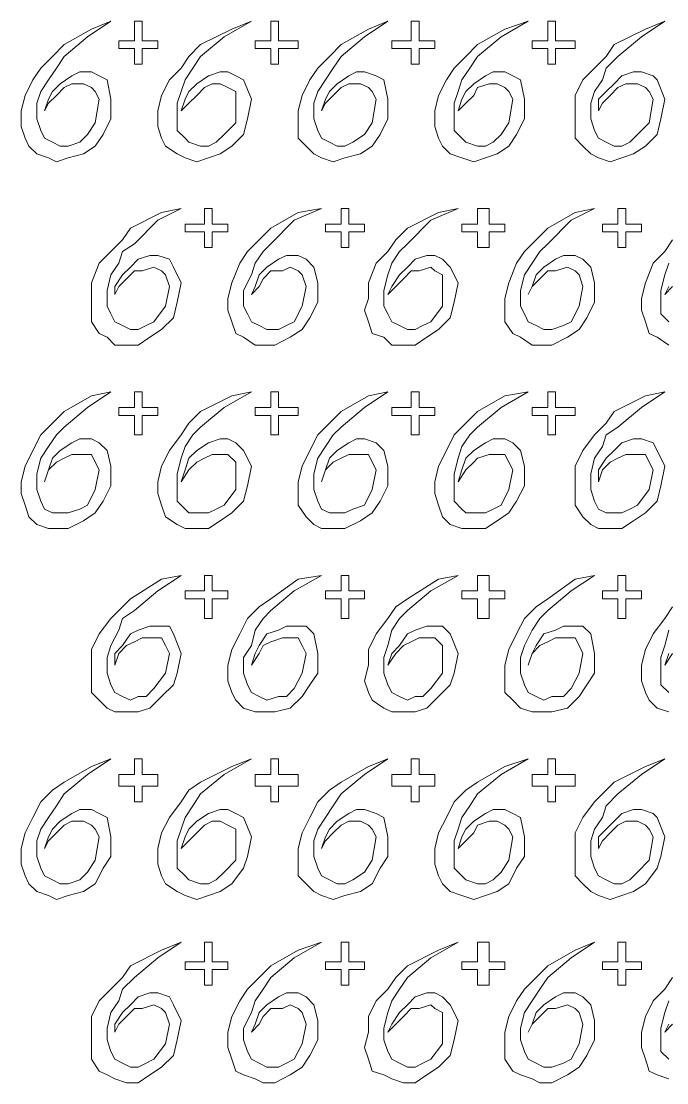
# Model space of a CAD drawing. Extents: x -66030 to 95157, y -13132 to 45879.
# Drawn here: x -8463 to -7816, y 26478 to 27540 of the extents above; entities that cross this region are included whole.
import ezdxf

# ---------------------------------------------------------------- set-up
doc = ezdxf.new("R2010")
doc.units = 0
doc.header["$LTSCALE"] = 100
doc.header["$MEASUREMENT"] = 0
doc.layers.get('0').update_dxf_attribs({"linetype": 'CONTINUOUS'})

msp = doc.modelspace()

# ---------------------------------------------------------------- linework, layer by layer
at = {"lineweight": 0}
for points in [[(-8439.4, 27450.1), (-8435.5, 27457.9), (-8427.7, 27465.7), (-8419.9, 27473.5), (-8412.1, 27477.4), (-8400.4, 27477.4), (-8392.6, 27473.5), (-8388.7, 27469.6), (-8384.8, 27461.8), (-8388.7, 27438.4), (-8396.5, 27426.7), (-8404.3, 27418.9), (-8416, 27414.9), (-8423.8, 27414.9), (-8431.6, 27418.9), (-8439.4, 27422.8), (-8443.3, 27430.6), (-8447.2, 27442.3), (-8447.2, 27457.9), (-8443.3, 27469.6), (-8435.5, 27481.3), (-8427.7, 27493.1), (-8419.9, 27504.8), (-8396.5, 27524.3), (-8373, 27539.9), (-8392.6, 27532.1), (-8419.9, 27516.5), (-8431.6, 27504.8), (-8443.3, 27493.1), (-8451.2, 27481.3), (-8459, 27465.7), (-8462.9, 27450.1), (-8462.9, 27434.5), (-8459, 27422.8), (-8455.1, 27414.9), (-8447.2, 27407.1), (-8435.5, 27403.2), (-8427.7, 27399.3), (-8416, 27403.2), (-8400.4, 27407.1), (-8388.7, 27414.9), (-8380.8, 27426.7), (-8373, 27442.3), (-8373, 27461.8), (-8376.9, 27481.3), (-8384.8, 27485.3), (-8392.6, 27489.2), (-8404.3, 27489.2), (-8412.1, 27485.3), (-8423.8, 27477.4), (-8431.6, 27469.6), (-8435.5, 27461.8), (-8439.4, 27450.1)], [(-8365.2, 27520.4), (-8357.4, 27520.4), (-8349.6, 27520.4), (-8349.6, 27532.1), (-8349.6, 27539.9), (-8345.7, 27539.9), (-8341.8, 27539.9), (-8341.8, 27532.1), (-8341.8, 27520.4), (-8334, 27520.4), (-8326.2, 27520.4), (-8326.2, 27516.5), (-8326.2, 27512.6), (-8334, 27512.6), (-8341.8, 27512.6), (-8341.8, 27504.8), (-8341.8, 27497), (-8345.7, 27497), (-8349.6, 27497), (-8349.6, 27504.8), (-8349.6, 27512.6), (-8357.4, 27512.6), (-8365.2, 27512.6), (-8365.2, 27516.5), (-8365.2, 27520.4)], [(-8302.7, 27450.1), (-8294.9, 27457.9), (-8287.1, 27465.7), (-8279.3, 27473.5), (-8271.5, 27477.4), (-8263.7, 27477.4), (-8255.9, 27473.5), (-8248, 27469.6), (-8248, 27461.8), (-8248, 27438.4), (-8259.8, 27426.7), (-8267.6, 27418.9), (-8275.4, 27414.9), (-8283.2, 27414.9), (-8294.9, 27418.9), (-8298.8, 27422.8), (-8306.6, 27430.6), (-8306.6, 27442.3), (-8306.6, 27457.9), (-8302.7, 27469.6), (-8298.8, 27481.3), (-8291, 27493.1), (-8283.2, 27504.8), (-8259.8, 27524.3), (-8232.4, 27539.9), (-8251.9, 27532.1), (-8283.2, 27516.5), (-8294.9, 27504.8), (-8302.7, 27493.1), (-8314.4, 27481.3), (-8322.3, 27465.7), (-8326.2, 27450.1), (-8326.2, 27434.5), (-8322.3, 27422.8), (-8318.3, 27414.9), (-8306.6, 27407.1), (-8298.8, 27403.2), (-8287.1, 27399.3), (-8275.4, 27403.2), (-8263.7, 27407.1), (-8251.9, 27414.9), (-8240.2, 27426.7), (-8236.3, 27442.3), (-8232.4, 27461.8), (-8240.2, 27481.3), (-8248, 27485.3), (-8255.9, 27489.2), (-8263.7, 27489.2), (-8275.4, 27485.3), (-8287.1, 27477.4), (-8294.9, 27469.6), (-8298.8, 27461.8), (-8302.7, 27450.1)], [(-8228.5, 27520.4), (-8220.7, 27520.4), (-8212.9, 27520.4), (-8212.9, 27532.1), (-8212.9, 27539.9), (-8209, 27539.9), (-8205.1, 27539.9), (-8205.1, 27532.1), (-8205.1, 27520.4), (-8193.4, 27520.4), (-8185.5, 27520.4), (-8185.5, 27516.5), (-8185.5, 27512.6), (-8193.4, 27512.6), (-8205.1, 27512.6), (-8205.1, 27504.8), (-8205.1, 27497), (-8209, 27497), (-8212.9, 27497), (-8212.9, 27504.8), (-8212.9, 27512.6), (-8220.7, 27512.6), (-8228.5, 27512.6), (-8228.5, 27516.5), (-8228.5, 27520.4)], [(-8162.1, 27450.1), (-8158.2, 27457.9), (-8150.4, 27465.7), (-8142.6, 27473.5), (-8134.8, 27477.4), (-8123.1, 27477.4), (-8115.2, 27473.5), (-8111.3, 27469.6), (-8107.4, 27461.8), (-8111.3, 27438.4), (-8119.1, 27426.7), (-8130.9, 27418.9), (-8138.7, 27414.9), (-8146.5, 27414.9), (-8154.3, 27418.9), (-8162.1, 27422.8), (-8166, 27430.6), (-8169.9, 27442.3), (-8169.9, 27457.9), (-8166, 27469.6), (-8158.2, 27481.3), (-8150.4, 27493.1), (-8142.6, 27504.8), (-8119.1, 27524.3), (-8095.7, 27539.9), (-8115.2, 27532.1), (-8142.6, 27516.5), (-8154.3, 27504.8), (-8166, 27493.1), (-8173.8, 27481.3), (-8181.6, 27465.7), (-8185.5, 27450.1), (-8185.5, 27434.5), (-8185.5, 27422.8), (-8177.7, 27414.9), (-8169.9, 27407.1), (-8162.1, 27403.2), (-8150.4, 27399.3), (-8138.7, 27403.2), (-8123.1, 27407.1), (-8111.3, 27414.9), (-8103.5, 27426.7), (-8095.7, 27442.3), (-8095.7, 27461.8), (-8099.6, 27481.3), (-8107.4, 27485.3), (-8119.1, 27489.2), (-8127, 27489.2), (-8134.8, 27485.3), (-8146.5, 27477.4), (-8154.3, 27469.6), (-8158.2, 27461.8), (-8162.1, 27450.1)], [(-8091.8, 27520.4), (-8080.1, 27520.4), (-8072.3, 27520.4), (-8072.3, 27532.1), (-8072.3, 27539.9), (-8068.4, 27539.9), (-8064.5, 27539.9), (-8064.5, 27532.1), (-8064.5, 27520.4), (-8056.6, 27520.4), (-8048.8, 27520.4), (-8048.8, 27516.5), (-8048.8, 27512.6), (-8056.6, 27512.6), (-8064.5, 27512.6), (-8064.5, 27504.8), (-8064.5, 27497), (-8068.4, 27497), (-8072.3, 27497), (-8072.3, 27504.8), (-8072.3, 27512.6), (-8080.1, 27512.6), (-8091.8, 27512.6), (-8091.8, 27516.5), (-8091.8, 27520.4)], [(-8025.4, 27450.1), (-8017.6, 27457.9), (-8009.8, 27465.7), (-8005.9, 27473.5), (-7994.2, 27477.4), (-7986.3, 27477.4), (-7978.5, 27473.5), (-7974.6, 27469.6), (-7970.7, 27461.8), (-7974.6, 27438.4), (-7982.4, 27426.7), (-7990.2, 27418.9), (-7998.1, 27414.9), (-8005.9, 27414.9), (-8017.6, 27418.9), (-8021.5, 27422.8), (-8029.3, 27430.6), (-8029.3, 27442.3), (-8029.3, 27457.9), (-8025.4, 27469.6), (-8021.5, 27481.3), (-8013.7, 27493.1), (-8005.9, 27504.8), (-7982.4, 27524.3), (-7955.1, 27539.9), (-7978.5, 27532.1), (-8005.9, 27516.5), (-8017.6, 27504.8), (-8029.3, 27493.1), (-8037.1, 27481.3), (-8044.9, 27465.7), (-8048.8, 27450.1), (-8048.8, 27434.5), (-8044.9, 27422.8), (-8041, 27414.9), (-8033.2, 27407.1), (-8021.5, 27403.2), (-8009.8, 27399.3), (-7998.1, 27403.2), (-7986.3, 27407.1), (-7974.6, 27414.9), (-7966.8, 27426.7), (-7959, 27442.3), (-7959, 27461.8), (-7962.9, 27481.3), (-7970.7, 27485.3), (-7978.5, 27489.2), (-7990.2, 27489.2), (-7998.1, 27485.3), (-8009.8, 27477.4), (-8017.6, 27469.6), (-8021.5, 27461.8), (-8025.4, 27450.1)], [(-7951.2, 27520.4), (-7943.4, 27520.4), (-7935.6, 27520.4), (-7935.6, 27532.1), (-7935.6, 27539.9), (-7931.7, 27539.9), (-7927.8, 27539.9), (-7927.8, 27532.1), (-7927.8, 27520.4), (-7919.9, 27520.4), (-7908.2, 27520.4), (-7908.2, 27516.5), (-7908.2, 27512.6), (-7919.9, 27512.6), (-7927.8, 27512.6), (-7927.8, 27504.8), (-7927.8, 27497), (-7931.7, 27497), (-7935.6, 27497), (-7935.6, 27504.8), (-7935.6, 27512.6), (-7943.4, 27512.6), (-7951.2, 27512.6), (-7951.2, 27516.5), (-7951.2, 27520.4)], [(-7884.8, 27450.1), (-7880.9, 27457.9), (-7873.1, 27465.7), (-7865.3, 27473.5), (-7857.4, 27477.4), (-7845.7, 27477.4), (-7837.9, 27473.5), (-7834, 27469.6), (-7830.1, 27461.8), (-7834, 27438.4), (-7845.7, 27426.7), (-7853.5, 27418.9), (-7861.4, 27414.9), (-7869.2, 27414.9), (-7877, 27418.9), (-7884.8, 27422.8), (-7888.7, 27430.6), (-7892.6, 27442.3), (-7892.6, 27457.9), (-7888.7, 27469.6), (-7880.9, 27481.3), (-7877, 27493.1), (-7865.3, 27504.8), (-7841.8, 27524.3), (-7818.4, 27539.9), (-7837.9, 27532.1), (-7869.2, 27516.5), (-7877, 27504.8), (-7888.7, 27493.1), (-7900.4, 27481.3), (-7908.2, 27465.7), (-7908.2, 27450.1), (-7908.2, 27434.5), (-7908.2, 27422.8), (-7900.4, 27414.9), (-7892.6, 27407.1), (-7884.8, 27403.2), (-7873.1, 27399.3), (-7861.4, 27403.2), (-7849.6, 27407.1), (-7837.9, 27414.9), (-7826.2, 27426.7), (-7822.3, 27442.3), (-7818.4, 27461.8), (-7826.2, 27481.3), (-7830.1, 27485.3), (-7841.8, 27489.2), (-7849.6, 27489.2), (-7861.4, 27485.3), (-7869.2, 27477.4), (-7877, 27469.6), (-7884.8, 27461.8), (-7884.8, 27450.1)], [(-8369.1, 27266.5), (-8365.2, 27274.3), (-8357.4, 27282.1), (-8349.6, 27290), (-8341.8, 27290), (-8330.1, 27293.9), (-8322.3, 27290), (-8318.3, 27286.1), (-8314.4, 27274.3), (-8318.3, 27254.8), (-8330.1, 27239.2), (-8337.9, 27235.3), (-8345.7, 27231.4), (-8353.5, 27231.4), (-8361.3, 27235.3), (-8369.1, 27239.2), (-8373, 27247), (-8376.9, 27254.8), (-8376.9, 27270.4), (-8373, 27286.1), (-8365.2, 27297.8), (-8361.3, 27309.5), (-8349.6, 27317.3), (-8326.2, 27340.7), (-8302.7, 27352.5), (-8322.3, 27348.5), (-8353.5, 27332.9), (-8361.3, 27321.2), (-8373, 27309.5), (-8384.8, 27297.8), (-8392.6, 27278.2), (-8392.6, 27262.6), (-8392.6, 27250.9), (-8392.6, 27239.2), (-8384.8, 27227.5), (-8376.9, 27223.6), (-8369.1, 27215.7), (-8357.4, 27215.7), (-8345.7, 27215.7), (-8334, 27223.6), (-8322.3, 27231.4), (-8310.5, 27243.1), (-8306.6, 27258.7), (-8302.7, 27278.2), (-8310.5, 27293.9), (-8314.4, 27301.7), (-8326.2, 27305.6), (-8334, 27305.6), (-8345.7, 27301.7), (-8353.5, 27293.9), (-8361.3, 27286.1), (-8369.1, 27274.3), (-8369.1, 27266.5)], [(-8298.8, 27336.8), (-8291, 27336.8), (-8279.3, 27336.8), (-8279.3, 27344.6), (-8279.3, 27352.5), (-8275.4, 27352.5), (-8271.5, 27352.5), (-8271.5, 27344.6), (-8271.5, 27336.8), (-8263.7, 27336.8), (-8255.9, 27336.8), (-8255.9, 27332.9), (-8255.9, 27329), (-8263.7, 27329), (-8271.5, 27329), (-8271.5, 27321.2), (-8271.5, 27313.4), (-8275.4, 27313.4), (-8279.3, 27313.4), (-8279.3, 27321.2), (-8279.3, 27329), (-8291, 27329), (-8298.8, 27329), (-8298.8, 27332.9), (-8298.8, 27336.8)], [(-8232.4, 27266.5), (-8224.6, 27274.3), (-8220.7, 27282.1), (-8212.9, 27290), (-8201.2, 27290), (-8193.4, 27293.9), (-8185.5, 27290), (-8181.6, 27286.1), (-8177.7, 27274.3), (-8181.6, 27254.8), (-8189.5, 27239.2), (-8197.3, 27235.3), (-8205.1, 27231.4), (-8216.8, 27231.4), (-8224.6, 27235.3), (-8232.4, 27239.2), (-8236.3, 27247), (-8240.2, 27254.8), (-8240.2, 27270.4), (-8232.4, 27286.1), (-8228.5, 27297.8), (-8220.7, 27309.5), (-8212.9, 27317.3), (-8189.5, 27340.7), (-8162.1, 27352.5), (-8185.5, 27348.5), (-8212.9, 27332.9), (-8224.6, 27321.2), (-8236.3, 27309.5), (-8244.1, 27297.8), (-8251.9, 27278.2), (-8255.9, 27262.6), (-8255.9, 27250.9), (-8251.9, 27239.2), (-8248, 27227.5), (-8240.2, 27223.6), (-8228.5, 27215.7), (-8220.7, 27215.7), (-8209, 27215.7), (-8193.4, 27223.6), (-8181.6, 27231.4), (-8173.8, 27243.1), (-8166, 27258.7), (-8166, 27278.2), (-8169.9, 27293.9), (-8177.7, 27301.7), (-8185.5, 27305.6), (-8197.3, 27305.6), (-8205.1, 27301.7), (-8216.8, 27293.9), (-8224.6, 27286.1), (-8228.5, 27274.3), (-8232.4, 27266.5)], [(-8158.2, 27336.8), (-8150.4, 27336.8), (-8142.6, 27336.8), (-8142.6, 27344.6), (-8142.6, 27352.5), (-8138.7, 27352.5), (-8134.8, 27352.5), (-8134.8, 27344.6), (-8134.8, 27336.8), (-8127, 27336.8), (-8119.1, 27336.8), (-8119.1, 27332.9), (-8119.1, 27329), (-8127, 27329), (-8134.8, 27329), (-8134.8, 27321.2), (-8134.8, 27313.4), (-8138.7, 27313.4), (-8142.6, 27313.4), (-8142.6, 27321.2), (-8142.6, 27329), (-8150.4, 27329), (-8158.2, 27329), (-8158.2, 27332.9), (-8158.2, 27336.8)], [(-8095.7, 27266.5), (-8087.9, 27274.3), (-8080.1, 27282.1), (-8072.3, 27290), (-8064.5, 27290), (-8052.7, 27293.9), (-8048.8, 27290), (-8041, 27286.1), (-8041, 27274.3), (-8041, 27254.8), (-8052.7, 27239.2), (-8060.6, 27235.3), (-8068.4, 27231.4), (-8076.2, 27231.4), (-8084, 27235.3), (-8091.8, 27239.2), (-8095.7, 27247), (-8099.6, 27254.8), (-8099.6, 27270.4), (-8095.7, 27286.1), (-8091.8, 27297.8), (-8084, 27309.5), (-8076.2, 27317.3), (-8052.7, 27340.7), (-8025.4, 27352.5), (-8044.9, 27348.5), (-8076.2, 27332.9), (-8087.9, 27321.2), (-8095.7, 27309.5), (-8107.4, 27297.8), (-8115.2, 27278.2), (-8115.2, 27262.6), (-8119.1, 27250.9), (-8115.2, 27239.2), (-8111.3, 27227.5), (-8099.6, 27223.6), (-8091.8, 27215.7), (-8080.1, 27215.7), (-8068.4, 27215.7), (-8056.6, 27223.6), (-8044.9, 27231.4), (-8033.2, 27243.1), (-8029.3, 27258.7), (-8025.4, 27278.2), (-8033.2, 27293.9), (-8041, 27301.7), (-8048.8, 27305.6), (-8056.6, 27305.6), (-8068.4, 27301.7), (-8076.2, 27293.9), (-8084, 27286.1), (-8091.8, 27274.3), (-8095.7, 27266.5)], [(-8021.5, 27336.8), (-8013.7, 27336.8), (-8005.9, 27336.8), (-8005.9, 27344.6), (-8005.9, 27352.5), (-8002, 27352.5), (-7994.2, 27352.5), (-7994.2, 27344.6), (-7994.2, 27336.8), (-7986.3, 27336.8), (-7978.5, 27336.8), (-7978.5, 27332.9), (-7978.5, 27329), (-7986.3, 27329), (-7994.2, 27329), (-7994.2, 27321.2), (-7994.2, 27313.4), (-8002, 27313.4), (-8005.9, 27313.4), (-8005.9, 27321.2), (-8005.9, 27329), (-8013.7, 27329), (-8021.5, 27329), (-8021.5, 27332.9), (-8021.5, 27336.8)], [(-7955.1, 27266.5), (-7951.2, 27274.3), (-7943.4, 27282.1), (-7935.6, 27290), (-7927.8, 27290), (-7916, 27293.9), (-7908.2, 27290), (-7904.3, 27286.1), (-7900.4, 27274.3), (-7904.3, 27254.8), (-7912.1, 27239.2), (-7919.9, 27235.3), (-7931.7, 27231.4), (-7939.5, 27231.4), (-7947.3, 27235.3), (-7955.1, 27239.2), (-7959, 27247), (-7962.9, 27254.8), (-7962.9, 27270.4), (-7959, 27286.1), (-7951.2, 27297.8), (-7943.4, 27309.5), (-7935.6, 27317.3), (-7912.1, 27340.7), (-7888.7, 27352.5), (-7908.2, 27348.5), (-7935.6, 27332.9), (-7947.3, 27321.2), (-7959, 27309.5), (-7966.8, 27297.8), (-7974.6, 27278.2), (-7978.5, 27262.6), (-7978.5, 27250.9), (-7978.5, 27239.2), (-7970.7, 27227.5), (-7962.9, 27223.6), (-7951.2, 27215.7), (-7943.4, 27215.7), (-7931.7, 27215.7), (-7916, 27223.6), (-7904.3, 27231.4), (-7896.5, 27243.1), (-7888.7, 27258.7), (-7888.7, 27278.2), (-7892.6, 27293.9), (-7900.4, 27301.7), (-7908.2, 27305.6), (-7919.9, 27305.6), (-7927.8, 27301.7), (-7939.5, 27293.9), (-7947.3, 27286.1), (-7951.2, 27274.3), (-7955.1, 27266.5)], [(-7880.9, 27336.8), (-7873.1, 27336.8), (-7865.3, 27336.8), (-7865.3, 27344.6), (-7865.3, 27352.5), (-7861.4, 27352.5), (-7857.4, 27352.5), (-7857.4, 27344.6), (-7857.4, 27336.8), (-7849.6, 27336.8), (-7841.8, 27336.8), (-7841.8, 27332.9), (-7841.8, 27329), (-7849.6, 27329), (-7857.4, 27329), (-7857.4, 27321.2), (-7857.4, 27313.4), (-7861.4, 27313.4), (-7865.3, 27313.4), (-7865.3, 27321.2), (-7865.3, 27329), (-7873.1, 27329), (-7880.9, 27329), (-7880.9, 27332.9), (-7880.9, 27336.8)], [(-8439.4, 27079), (-8435.5, 27090.8), (-8427.7, 27098.6), (-8419.9, 27102.5), (-8412.1, 27106.4), (-8400.4, 27106.4), (-8392.6, 27106.4), (-8388.7, 27098.6), (-8384.8, 27090.8), (-8388.7, 27071.2), (-8396.5, 27055.6), (-8404.3, 27051.7), (-8416, 27047.8), (-8423.8, 27047.8), (-8431.6, 27047.8), (-8439.4, 27051.7), (-8443.3, 27059.5), (-8447.2, 27071.2), (-8447.2, 27086.8), (-8443.3, 27102.5), (-8435.5, 27114.2), (-8427.7, 27125.9), (-8419.9, 27133.7), (-8396.5, 27153.2), (-8373, 27168.9), (-8392.6, 27165), (-8419.9, 27149.3), (-8431.6, 27137.6), (-8443.3, 27125.9), (-8451.2, 27110.3), (-8459, 27094.7), (-8462.9, 27079), (-8462.9, 27067.3), (-8459, 27055.6), (-8455.1, 27043.9), (-8447.2, 27036.1), (-8435.5, 27032.2), (-8427.7, 27032.2), (-8416, 27032.2), (-8400.4, 27040), (-8388.7, 27047.8), (-8380.8, 27059.5), (-8373, 27075.1), (-8373, 27094.7), (-8376.9, 27110.3), (-8384.8, 27118.1), (-8392.6, 27122), (-8404.3, 27122), (-8412.1, 27118.1), (-8423.8, 27110.3), (-8431.6, 27102.5), (-8435.5, 27090.8), (-8439.4, 27079)], [(-8365.2, 27153.2), (-8357.4, 27153.2), (-8349.6, 27153.2), (-8349.6, 27161.1), (-8349.6, 27168.9), (-8345.7, 27168.9), (-8341.8, 27168.9), (-8341.8, 27161.1), (-8341.8, 27153.2), (-8334, 27153.2), (-8326.2, 27153.2), (-8326.2, 27149.3), (-8326.2, 27145.4), (-8334, 27145.4), (-8341.8, 27145.4), (-8341.8, 27137.6), (-8341.8, 27125.9), (-8345.7, 27125.9), (-8349.6, 27125.9), (-8349.6, 27137.6), (-8349.6, 27145.4), (-8357.4, 27145.4), (-8365.2, 27145.4), (-8365.2, 27149.3), (-8365.2, 27153.2)], [(-8302.7, 27079), (-8294.9, 27090.8), (-8287.1, 27098.6), (-8279.3, 27102.5), (-8271.5, 27106.4), (-8263.7, 27106.4), (-8255.9, 27106.4), (-8248, 27098.6), (-8248, 27090.8), (-8248, 27071.2), (-8259.8, 27055.6), (-8267.6, 27051.7), (-8275.4, 27047.8), (-8283.2, 27047.8), (-8294.9, 27047.8), (-8298.8, 27051.7), (-8306.6, 27059.5), (-8306.6, 27071.2), (-8306.6, 27086.8), (-8302.7, 27102.5), (-8298.8, 27114.2), (-8291, 27125.9), (-8283.2, 27133.7), (-8259.8, 27153.2), (-8232.4, 27168.9), (-8251.9, 27165), (-8283.2, 27149.3), (-8294.9, 27137.6), (-8302.7, 27125.9), (-8314.4, 27110.3), (-8322.3, 27094.7), (-8326.2, 27079), (-8326.2, 27067.3), (-8322.3, 27055.6), (-8318.3, 27043.9), (-8306.6, 27036.1), (-8298.8, 27032.2), (-8287.1, 27032.2), (-8275.4, 27032.2), (-8263.7, 27040), (-8251.9, 27047.8), (-8240.2, 27059.5), (-8236.3, 27075.1), (-8232.4, 27094.7), (-8240.2, 27110.3), (-8248, 27118.1), (-8255.9, 27122), (-8263.7, 27122), (-8275.4, 27118.1), (-8287.1, 27110.3), (-8294.9, 27102.5), (-8298.8, 27090.8), (-8302.7, 27079)], [(-8228.5, 27153.2), (-8220.7, 27153.2), (-8212.9, 27153.2), (-8212.9, 27161.1), (-8212.9, 27168.9), (-8209, 27168.9), (-8205.1, 27168.9), (-8205.1, 27161.1), (-8205.1, 27153.2), (-8193.4, 27153.2), (-8185.5, 27153.2), (-8185.5, 27149.3), (-8185.5, 27145.4), (-8193.4, 27145.4), (-8205.1, 27145.4), (-8205.1, 27137.6), (-8205.1, 27125.9), (-8209, 27125.9), (-8212.9, 27125.9), (-8212.9, 27137.6), (-8212.9, 27145.4), (-8220.7, 27145.4), (-8228.5, 27145.4), (-8228.5, 27149.3), (-8228.5, 27153.2)], [(-8162.1, 27079), (-8158.2, 27090.8), (-8150.4, 27098.6), (-8142.6, 27102.5), (-8134.8, 27106.4), (-8123.1, 27106.4), (-8115.2, 27106.4), (-8111.3, 27098.6), (-8107.4, 27090.8), (-8111.3, 27071.2), (-8119.1, 27055.6), (-8130.9, 27051.7), (-8138.7, 27047.8), (-8146.5, 27047.8), (-8154.3, 27047.8), (-8162.1, 27051.7), (-8166, 27059.5), (-8169.9, 27071.2), (-8169.9, 27086.8), (-8166, 27102.5), (-8158.2, 27114.2), (-8150.4, 27125.9), (-8142.6, 27133.7), (-8119.1, 27153.2), (-8095.7, 27168.9), (-8115.2, 27165), (-8142.6, 27149.3), (-8154.3, 27137.6), (-8166, 27125.9), (-8173.8, 27110.3), (-8181.6, 27094.7), (-8185.5, 27079), (-8185.5, 27067.3), (-8185.5, 27055.6), (-8177.7, 27043.9), (-8169.9, 27036.1), (-8162.1, 27032.2), (-8150.4, 27032.2), (-8138.7, 27032.2), (-8123.1, 27040), (-8111.3, 27047.8), (-8103.5, 27059.5), (-8095.7, 27075.1), (-8095.7, 27094.7), (-8099.6, 27110.3), (-8107.4, 27118.1), (-8119.1, 27122), (-8127, 27122), (-8134.8, 27118.1), (-8146.5, 27110.3), (-8154.3, 27102.5), (-8158.2, 27090.8), (-8162.1, 27079)], [(-8091.8, 27153.2), (-8080.1, 27153.2), (-8072.3, 27153.2), (-8072.3, 27161.1), (-8072.3, 27168.9), (-8068.4, 27168.9), (-8064.5, 27168.9), (-8064.5, 27161.1), (-8064.5, 27153.2), (-8056.6, 27153.2), (-8048.8, 27153.2), (-8048.8, 27149.3), (-8048.8, 27145.4), (-8056.6, 27145.4), (-8064.5, 27145.4), (-8064.5, 27137.6), (-8064.5, 27125.9), (-8068.4, 27125.9), (-8072.3, 27125.9), (-8072.3, 27137.6), (-8072.3, 27145.4), (-8080.1, 27145.4), (-8091.8, 27145.4), (-8091.8, 27149.3), (-8091.8, 27153.2)], [(-8025.4, 27079), (-8017.6, 27090.8), (-8009.8, 27098.6), (-8005.9, 27102.5), (-7994.2, 27106.4), (-7986.3, 27106.4), (-7978.5, 27106.4), (-7974.6, 27098.6), (-7970.7, 27090.8), (-7974.6, 27071.2), (-7982.4, 27055.6), (-7990.2, 27051.7), (-7998.1, 27047.8), (-8005.9, 27047.8), (-8017.6, 27047.8), (-8021.5, 27051.7), (-8029.3, 27059.5), (-8029.3, 27071.2), (-8029.3, 27086.8), (-8025.4, 27102.5), (-8021.5, 27114.2), (-8013.7, 27125.9), (-8005.9, 27133.7), (-7982.4, 27153.2), (-7955.1, 27168.9), (-7978.5, 27165), (-8005.9, 27149.3), (-8017.6, 27137.6), (-8029.3, 27125.9), (-8037.1, 27110.3), (-8044.9, 27094.7), (-8048.8, 27079), (-8048.8, 27067.3), (-8044.9, 27055.6), (-8041, 27043.9), (-8033.2, 27036.1), (-8021.5, 27032.2), (-8009.8, 27032.2), (-7998.1, 27032.2), (-7986.3, 27040), (-7974.6, 27047.8), (-7966.8, 27059.5), (-7959, 27075.1), (-7959, 27094.7), (-7962.9, 27110.3), (-7970.7, 27118.1), (-7978.5, 27122), (-7990.2, 27122), (-7998.1, 27118.1), (-8009.8, 27110.3), (-8017.6, 27102.5), (-8021.5, 27090.8), (-8025.4, 27079)], [(-7951.2, 27153.2), (-7943.4, 27153.2), (-7935.6, 27153.2), (-7935.6, 27161.1), (-7935.6, 27168.9), (-7931.7, 27168.9), (-7927.8, 27168.9), (-7927.8, 27161.1), (-7927.8, 27153.2), (-7919.9, 27153.2), (-7908.2, 27153.2), (-7908.2, 27149.3), (-7908.2, 27145.4), (-7919.9, 27145.4), (-7927.8, 27145.4), (-7927.8, 27137.6), (-7927.8, 27125.9), (-7931.7, 27125.9), (-7935.6, 27125.9), (-7935.6, 27137.6), (-7935.6, 27145.4), (-7943.4, 27145.4), (-7951.2, 27145.4), (-7951.2, 27149.3), (-7951.2, 27153.2)], [(-7884.8, 27079), (-7880.9, 27090.8), (-7873.1, 27098.6), (-7865.3, 27102.5), (-7857.4, 27106.4), (-7845.7, 27106.4), (-7837.9, 27106.4), (-7834, 27098.6), (-7830.1, 27090.8), (-7834, 27071.2), (-7845.7, 27055.6), (-7853.5, 27051.7), (-7861.4, 27047.8), (-7869.2, 27047.8), (-7877, 27047.8), (-7884.8, 27051.7), (-7888.7, 27059.5), (-7892.6, 27071.2), (-7892.6, 27086.8), (-7888.7, 27102.5), (-7880.9, 27114.2), (-7877, 27125.9), (-7865.3, 27133.7), (-7841.8, 27153.2), (-7818.4, 27168.9), (-7837.9, 27165), (-7869.2, 27149.3), (-7877, 27137.6), (-7888.7, 27125.9), (-7900.4, 27110.3), (-7908.2, 27094.7), (-7908.2, 27079), (-7908.2, 27067.3), (-7908.2, 27055.6), (-7900.4, 27043.9), (-7892.6, 27036.1), (-7884.8, 27032.2), (-7873.1, 27032.2), (-7861.4, 27032.2), (-7849.6, 27040), (-7837.9, 27047.8), (-7826.2, 27059.5), (-7822.3, 27075.1), (-7818.4, 27094.7), (-7826.2, 27110.3), (-7830.1, 27118.1), (-7841.8, 27122), (-7849.6, 27122), (-7861.4, 27118.1), (-7869.2, 27110.3), (-7877, 27102.5), (-7884.8, 27090.8), (-7884.8, 27079)], [(-8369.1, 26895.5), (-8365.2, 26907.2), (-8357.4, 26915), (-8349.6, 26918.9), (-8341.8, 26922.8), (-8330.1, 26922.8), (-8322.3, 26922.8), (-8318.3, 26915), (-8314.4, 26907.2), (-8318.3, 26887.6), (-8330.1, 26872), (-8337.9, 26864.2), (-8345.7, 26864.2), (-8353.5, 26860.3), (-8361.3, 26864.2), (-8369.1, 26868.1), (-8373, 26875.9), (-8376.9, 26887.6), (-8376.9, 26903.3), (-8373, 26915), (-8365.2, 26930.6), (-8361.3, 26942.3), (-8349.6, 26950.1), (-8326.2, 26969.7), (-8302.7, 26985.3), (-8322.3, 26981.4), (-8353.5, 26961.9), (-8361.3, 26954), (-8373, 26942.3), (-8384.8, 26926.7), (-8392.6, 26911.1), (-8392.6, 26895.5), (-8392.6, 26879.8), (-8392.6, 26868.1), (-8384.8, 26860.3), (-8376.9, 26852.5), (-8369.1, 26848.6), (-8357.4, 26848.6), (-8345.7, 26848.6), (-8334, 26852.5), (-8322.3, 26864.2), (-8310.5, 26875.9), (-8306.6, 26887.6), (-8302.7, 26907.2), (-8310.5, 26926.7), (-8314.4, 26934.5), (-8326.2, 26934.5), (-8334, 26934.5), (-8345.7, 26930.6), (-8353.5, 26926.7), (-8361.3, 26915), (-8369.1, 26907.2), (-8369.1, 26895.5)], [(-8298.8, 26969.7), (-8291, 26969.7), (-8279.3, 26969.7), (-8279.3, 26977.5), (-8279.3, 26985.3), (-8275.4, 26985.3), (-8271.5, 26985.3), (-8271.5, 26977.5), (-8271.5, 26969.7), (-8263.7, 26969.7), (-8255.9, 26969.7), (-8255.9, 26965.8), (-8255.9, 26961.9), (-8263.7, 26961.9), (-8271.5, 26961.9), (-8271.5, 26950.1), (-8271.5, 26942.3), (-8275.4, 26942.3), (-8279.3, 26942.3), (-8279.3, 26950.1), (-8279.3, 26961.9), (-8291, 26961.9), (-8298.8, 26961.9), (-8298.8, 26965.8), (-8298.8, 26969.7)], [(-8232.4, 26895.5), (-8224.6, 26907.2), (-8220.7, 26915), (-8212.9, 26918.9), (-8201.2, 26922.8), (-8193.4, 26922.8), (-8185.5, 26922.8), (-8181.6, 26915), (-8177.7, 26907.2), (-8181.6, 26887.6), (-8189.5, 26872), (-8197.3, 26864.2), (-8205.1, 26864.2), (-8216.8, 26860.3), (-8224.6, 26864.2), (-8232.4, 26868.1), (-8236.3, 26875.9), (-8240.2, 26887.6), (-8240.2, 26903.3), (-8232.4, 26915), (-8228.5, 26930.6), (-8220.7, 26942.3), (-8212.9, 26950.1), (-8189.5, 26969.7), (-8162.1, 26985.3), (-8185.5, 26981.4), (-8212.9, 26961.9), (-8224.6, 26954), (-8236.3, 26942.3), (-8244.1, 26926.7), (-8251.9, 26911.1), (-8255.9, 26895.5), (-8255.9, 26879.8), (-8251.9, 26868.1), (-8248, 26860.3), (-8240.2, 26852.5), (-8228.5, 26848.6), (-8220.7, 26848.6), (-8209, 26848.6), (-8193.4, 26852.5), (-8181.6, 26864.2), (-8173.8, 26875.9), (-8166, 26887.6), (-8166, 26907.2), (-8169.9, 26926.7), (-8177.7, 26934.5), (-8185.5, 26934.5), (-8197.3, 26934.5), (-8205.1, 26930.6), (-8216.8, 26926.7), (-8224.6, 26915), (-8228.5, 26907.2), (-8232.4, 26895.5)], [(-8158.2, 26969.7), (-8150.4, 26969.7), (-8142.6, 26969.7), (-8142.6, 26977.5), (-8142.6, 26985.3), (-8138.7, 26985.3), (-8134.8, 26985.3), (-8134.8, 26977.5), (-8134.8, 26969.7), (-8127, 26969.7), (-8119.1, 26969.7), (-8119.1, 26965.8), (-8119.1, 26961.9), (-8127, 26961.9), (-8134.8, 26961.9), (-8134.8, 26950.1), (-8134.8, 26942.3), (-8138.7, 26942.3), (-8142.6, 26942.3), (-8142.6, 26950.1), (-8142.6, 26961.9), (-8150.4, 26961.9), (-8158.2, 26961.9), (-8158.2, 26965.8), (-8158.2, 26969.7)], [(-8095.7, 26895.5), (-8087.9, 26907.2), (-8080.1, 26915), (-8072.3, 26918.9), (-8064.5, 26922.8), (-8052.7, 26922.8), (-8048.8, 26922.8), (-8041, 26915), (-8041, 26907.2), (-8041, 26887.6), (-8052.7, 26872), (-8060.6, 26864.2), (-8068.4, 26864.2), (-8076.2, 26860.3), (-8084, 26864.2), (-8091.8, 26868.1), (-8095.7, 26875.9), (-8099.6, 26887.6), (-8099.6, 26903.3), (-8095.7, 26915), (-8091.8, 26930.6), (-8084, 26942.3), (-8076.2, 26950.1), (-8052.7, 26969.7), (-8025.4, 26985.3), (-8044.9, 26981.4), (-8076.2, 26961.9), (-8087.9, 26954), (-8095.7, 26942.3), (-8107.4, 26926.7), (-8115.2, 26911.1), (-8115.2, 26895.5), (-8119.1, 26879.8), (-8115.2, 26868.1), (-8111.3, 26860.3), (-8099.6, 26852.5), (-8091.8, 26848.6), (-8080.1, 26848.6), (-8068.4, 26848.6), (-8056.6, 26852.5), (-8044.9, 26864.2), (-8033.2, 26875.9), (-8029.3, 26887.6), (-8025.4, 26907.2), (-8033.2, 26926.7), (-8041, 26934.5), (-8048.8, 26934.5), (-8056.6, 26934.5), (-8068.4, 26930.6), (-8076.2, 26926.7), (-8084, 26915), (-8091.8, 26907.2), (-8095.7, 26895.5)], [(-8021.5, 26969.7), (-8013.7, 26969.7), (-8005.9, 26969.7), (-8005.9, 26977.5), (-8005.9, 26985.3), (-8002, 26985.3), (-7994.2, 26985.3), (-7994.2, 26977.5), (-7994.2, 26969.7), (-7986.3, 26969.7), (-7978.5, 26969.7), (-7978.5, 26965.8), (-7978.5, 26961.9), (-7986.3, 26961.9), (-7994.2, 26961.9), (-7994.2, 26950.1), (-7994.2, 26942.3), (-8002, 26942.3), (-8005.9, 26942.3), (-8005.9, 26950.1), (-8005.9, 26961.9), (-8013.7, 26961.9), (-8021.5, 26961.9), (-8021.5, 26965.8), (-8021.5, 26969.7)], [(-7955.1, 26895.5), (-7951.2, 26907.2), (-7943.4, 26915), (-7935.6, 26918.9), (-7927.8, 26922.8), (-7916, 26922.8), (-7908.2, 26922.8), (-7904.3, 26915), (-7900.4, 26907.2), (-7904.3, 26887.6), (-7912.1, 26872), (-7919.9, 26864.2), (-7931.7, 26864.2), (-7939.5, 26860.3), (-7947.3, 26864.2), (-7955.1, 26868.1), (-7959, 26875.9), (-7962.9, 26887.6), (-7962.9, 26903.3), (-7959, 26915), (-7951.2, 26930.6), (-7943.4, 26942.3), (-7935.6, 26950.1), (-7912.1, 26969.7), (-7888.7, 26985.3), (-7908.2, 26981.4), (-7935.6, 26961.9), (-7947.3, 26954), (-7959, 26942.3), (-7966.8, 26926.7), (-7974.6, 26911.1), (-7978.5, 26895.5), (-7978.5, 26879.8), (-7978.5, 26868.1), (-7970.7, 26860.3), (-7962.9, 26852.5), (-7951.2, 26848.6), (-7943.4, 26848.6), (-7931.7, 26848.6), (-7916, 26852.5), (-7904.3, 26864.2), (-7896.5, 26875.9), (-7888.7, 26887.6), (-7888.7, 26907.2), (-7892.6, 26926.7), (-7900.4, 26934.5), (-7908.2, 26934.5), (-7919.9, 26934.5), (-7927.8, 26930.6), (-7939.5, 26926.7), (-7947.3, 26915), (-7951.2, 26907.2), (-7955.1, 26895.5)], [(-7880.9, 26969.7), (-7873.1, 26969.7), (-7865.3, 26969.7), (-7865.3, 26977.5), (-7865.3, 26985.3), (-7861.4, 26985.3), (-7857.4, 26985.3), (-7857.4, 26977.5), (-7857.4, 26969.7), (-7849.6, 26969.7), (-7841.8, 26969.7), (-7841.8, 26965.8), (-7841.8, 26961.9), (-7849.6, 26961.9), (-7857.4, 26961.9), (-7857.4, 26950.1), (-7857.4, 26942.3), (-7861.4, 26942.3), (-7865.3, 26942.3), (-7865.3, 26950.1), (-7865.3, 26961.9), (-7873.1, 26961.9), (-7880.9, 26961.9), (-7880.9, 26965.8), (-7880.9, 26969.7)], [(-8439.4, 26711.9), (-8435.5, 26719.7), (-8427.7, 26727.5), (-8419.9, 26735.3), (-8412.1, 26739.2), (-8400.4, 26739.2), (-8392.6, 26735.3), (-8388.7, 26731.4), (-8384.8, 26723.6), (-8388.7, 26700.2), (-8396.5, 26688.4), (-8404.3, 26680.6), (-8416, 26676.7), (-8423.8, 26676.7), (-8431.6, 26680.6), (-8439.4, 26684.5), (-8443.3, 26692.3), (-8447.2, 26704.1), (-8447.2, 26719.7), (-8443.3, 26731.4), (-8435.5, 26743.1), (-8427.7, 26754.8), (-8419.9, 26766.6), (-8396.5, 26786.1), (-8373, 26801.7), (-8392.6, 26793.9), (-8419.9, 26778.3), (-8431.6, 26770.5), (-8443.3, 26758.7), (-8451.2, 26743.1), (-8459, 26727.5), (-8462.9, 26711.9), (-8462.9, 26696.3), (-8459, 26684.5), (-8455.1, 26676.7), (-8447.2, 26668.9), (-8435.5, 26665), (-8427.7, 26661.1), (-8416, 26665), (-8400.4, 26668.9), (-8388.7, 26676.7), (-8380.8, 26692.3), (-8373, 26704.1), (-8373, 26723.6), (-8376.9, 26743.1), (-8384.8, 26747), (-8392.6, 26750.9), (-8404.3, 26750.9), (-8412.1, 26747), (-8423.8, 26739.2), (-8431.6, 26731.4), (-8435.5, 26723.6), (-8439.4, 26711.9)], [(-8365.2, 26786.1), (-8357.4, 26786.1), (-8349.6, 26786.1), (-8349.6, 26793.9), (-8349.6, 26801.7), (-8345.7, 26801.7), (-8341.8, 26801.7), (-8341.8, 26793.9), (-8341.8, 26786.1), (-8334, 26786.1), (-8326.2, 26786.1), (-8326.2, 26778.3), (-8326.2, 26774.4), (-8334, 26774.4), (-8341.8, 26774.4), (-8341.8, 26766.6), (-8341.8, 26758.7), (-8345.7, 26758.7), (-8349.6, 26758.7), (-8349.6, 26766.6), (-8349.6, 26774.4), (-8357.4, 26774.4), (-8365.2, 26774.4), (-8365.2, 26778.3), (-8365.2, 26786.1)], [(-8302.7, 26711.9), (-8294.9, 26719.7), (-8287.1, 26727.5), (-8279.3, 26735.3), (-8271.5, 26739.2), (-8263.7, 26739.2), (-8255.9, 26735.3), (-8248, 26731.4), (-8248, 26723.6), (-8248, 26700.2), (-8259.8, 26688.4), (-8267.6, 26680.6), (-8275.4, 26676.7), (-8283.2, 26676.7), (-8294.9, 26680.6), (-8298.8, 26684.5), (-8306.6, 26692.3), (-8306.6, 26704.1), (-8306.6, 26719.7), (-8302.7, 26731.4), (-8298.8, 26743.1), (-8291, 26754.8), (-8283.2, 26766.6), (-8259.8, 26786.1), (-8232.4, 26801.7), (-8251.9, 26793.9), (-8283.2, 26778.3), (-8294.9, 26770.5), (-8302.7, 26758.7), (-8314.4, 26743.1), (-8322.3, 26727.5), (-8326.2, 26711.9), (-8326.2, 26696.3), (-8322.3, 26684.5), (-8318.3, 26676.7), (-8306.6, 26668.9), (-8298.8, 26665), (-8287.1, 26661.1), (-8275.4, 26665), (-8263.7, 26668.9), (-8251.9, 26676.7), (-8240.2, 26692.3), (-8236.3, 26704.1), (-8232.4, 26723.6), (-8240.2, 26743.1), (-8248, 26747), (-8255.9, 26750.9), (-8263.7, 26750.9), (-8275.4, 26747), (-8287.1, 26739.2), (-8294.9, 26731.4), (-8298.8, 26723.6), (-8302.7, 26711.9)], [(-8228.5, 26786.1), (-8220.7, 26786.1), (-8212.9, 26786.1), (-8212.9, 26793.9), (-8212.9, 26801.7), (-8209, 26801.7), (-8205.1, 26801.7), (-8205.1, 26793.9), (-8205.1, 26786.1), (-8193.4, 26786.1), (-8185.5, 26786.1), (-8185.5, 26778.3), (-8185.5, 26774.4), (-8193.4, 26774.4), (-8205.1, 26774.4), (-8205.1, 26766.6), (-8205.1, 26758.7), (-8209, 26758.7), (-8212.9, 26758.7), (-8212.9, 26766.6), (-8212.9, 26774.4), (-8220.7, 26774.4), (-8228.5, 26774.4), (-8228.5, 26778.3), (-8228.5, 26786.1)], [(-8162.1, 26711.9), (-8158.2, 26719.7), (-8150.4, 26727.5), (-8142.6, 26735.3), (-8134.8, 26739.2), (-8123.1, 26739.2), (-8115.2, 26735.3), (-8111.3, 26731.4), (-8107.4, 26723.6), (-8111.3, 26700.2), (-8119.1, 26688.4), (-8130.9, 26680.6), (-8138.7, 26676.7), (-8146.5, 26676.7), (-8154.3, 26680.6), (-8162.1, 26684.5), (-8166, 26692.3), (-8169.9, 26704.1), (-8169.9, 26719.7), (-8166, 26731.4), (-8158.2, 26743.1), (-8150.4, 26754.8), (-8142.6, 26766.6), (-8119.1, 26786.1), (-8095.7, 26801.7), (-8115.2, 26793.9), (-8142.6, 26778.3), (-8154.3, 26770.5), (-8166, 26758.7), (-8173.8, 26743.1), (-8181.6, 26727.5), (-8185.5, 26711.9), (-8185.5, 26696.3), (-8185.5, 26684.5), (-8177.7, 26676.7), (-8169.9, 26668.9), (-8162.1, 26665), (-8150.4, 26661.1), (-8138.7, 26665), (-8123.1, 26668.9), (-8111.3, 26676.7), (-8103.5, 26692.3), (-8095.7, 26704.1), (-8095.7, 26723.6), (-8099.6, 26743.1), (-8107.4, 26747), (-8119.1, 26750.9), (-8127, 26750.9), (-8134.8, 26747), (-8146.5, 26739.2), (-8154.3, 26731.4), (-8158.2, 26723.6), (-8162.1, 26711.9)], [(-8091.8, 26786.1), (-8080.1, 26786.1), (-8072.3, 26786.1), (-8072.3, 26793.9), (-8072.3, 26801.7), (-8068.4, 26801.7), (-8064.5, 26801.7), (-8064.5, 26793.9), (-8064.5, 26786.1), (-8056.6, 26786.1), (-8048.8, 26786.1), (-8048.8, 26778.3), (-8048.8, 26774.4), (-8056.6, 26774.4), (-8064.5, 26774.4), (-8064.5, 26766.6), (-8064.5, 26758.7), (-8068.4, 26758.7), (-8072.3, 26758.7), (-8072.3, 26766.6), (-8072.3, 26774.4), (-8080.1, 26774.4), (-8091.8, 26774.4), (-8091.8, 26778.3), (-8091.8, 26786.1)], [(-8025.4, 26711.9), (-8017.6, 26719.7), (-8009.8, 26727.5), (-8005.9, 26735.3), (-7994.2, 26739.2), (-7986.3, 26739.2), (-7978.5, 26735.3), (-7974.6, 26731.4), (-7970.7, 26723.6), (-7974.6, 26700.2), (-7982.4, 26688.4), (-7990.2, 26680.6), (-7998.1, 26676.7), (-8005.9, 26676.7), (-8017.6, 26680.6), (-8021.5, 26684.5), (-8029.3, 26692.3), (-8029.3, 26704.1), (-8029.3, 26719.7), (-8025.4, 26731.4), (-8021.5, 26743.1), (-8013.7, 26754.8), (-8005.9, 26766.6), (-7982.4, 26786.1), (-7955.1, 26801.7), (-7978.5, 26793.9), (-8005.9, 26778.3), (-8017.6, 26770.5), (-8029.3, 26758.7), (-8037.1, 26743.1), (-8044.9, 26727.5), (-8048.8, 26711.9), (-8048.8, 26696.3), (-8044.9, 26684.5), (-8041, 26676.7), (-8033.2, 26668.9), (-8021.5, 26665), (-8009.8, 26661.1), (-7998.1, 26665), (-7986.3, 26668.9), (-7974.6, 26676.7), (-7966.8, 26692.3), (-7959, 26704.1), (-7959, 26723.6), (-7962.9, 26743.1), (-7970.7, 26747), (-7978.5, 26750.9), (-7990.2, 26750.9), (-7998.1, 26747), (-8009.8, 26739.2), (-8017.6, 26731.4), (-8021.5, 26723.6), (-8025.4, 26711.9)], [(-7951.2, 26786.1), (-7943.4, 26786.1), (-7935.6, 26786.1), (-7935.6, 26793.9), (-7935.6, 26801.7), (-7931.7, 26801.7), (-7927.8, 26801.7), (-7927.8, 26793.9), (-7927.8, 26786.1), (-7919.9, 26786.1), (-7908.2, 26786.1), (-7908.2, 26778.3), (-7908.2, 26774.4), (-7919.9, 26774.4), (-7927.8, 26774.4), (-7927.8, 26766.6), (-7927.8, 26758.7), (-7931.7, 26758.7), (-7935.6, 26758.7), (-7935.6, 26766.6), (-7935.6, 26774.4), (-7943.4, 26774.4), (-7951.2, 26774.4), (-7951.2, 26778.3), (-7951.2, 26786.1)], [(-7884.8, 26711.9), (-7880.9, 26719.7), (-7873.1, 26727.5), (-7865.3, 26735.3), (-7857.4, 26739.2), (-7845.7, 26739.2), (-7837.9, 26735.3), (-7834, 26731.4), (-7830.1, 26723.6), (-7834, 26700.2), (-7845.7, 26688.4), (-7853.5, 26680.6), (-7861.4, 26676.7), (-7869.2, 26676.7), (-7877, 26680.6), (-7884.8, 26684.5), (-7888.7, 26692.3), (-7892.6, 26704.1), (-7892.6, 26719.7), (-7888.7, 26731.4), (-7880.9, 26743.1), (-7877, 26754.8), (-7865.3, 26766.6), (-7841.8, 26786.1), (-7818.4, 26801.7), (-7837.9, 26793.9), (-7869.2, 26778.3), (-7877, 26770.5), (-7888.7, 26758.7), (-7900.4, 26743.1), (-7908.2, 26727.5), (-7908.2, 26711.9), (-7908.2, 26696.3), (-7908.2, 26684.5), (-7900.4, 26676.7), (-7892.6, 26668.9), (-7884.8, 26665), (-7873.1, 26661.1), (-7861.4, 26665), (-7849.6, 26668.9), (-7837.9, 26676.7), (-7826.2, 26692.3), (-7822.3, 26704.1), (-7818.4, 26723.6), (-7826.2, 26743.1), (-7830.1, 26747), (-7841.8, 26750.9), (-7849.6, 26750.9), (-7861.4, 26747), (-7869.2, 26739.2), (-7877, 26731.4), (-7884.8, 26723.6), (-7884.8, 26711.9)], [(-8369.1, 26528.3), (-8365.2, 26536.1), (-8357.4, 26543.9), (-8349.6, 26551.7), (-8341.8, 26551.7), (-8330.1, 26555.6), (-8322.3, 26551.7), (-8318.3, 26547.8), (-8314.4, 26536.1), (-8318.3, 26516.6), (-8330.1, 26501), (-8337.9, 26497), (-8345.7, 26493.1), (-8353.5, 26493.1), (-8361.3, 26497), (-8369.1, 26501), (-8373, 26508.8), (-8376.9, 26520.5), (-8376.9, 26532.2), (-8373, 26547.8), (-8365.2, 26559.5), (-8361.3, 26571.3), (-8349.6, 26583), (-8326.2, 26602.5), (-8302.7, 26618.1), (-8322.3, 26610.3), (-8353.5, 26594.7), (-8361.3, 26583), (-8373, 26571.3), (-8384.8, 26559.5), (-8392.6, 26543.9), (-8392.6, 26528.3), (-8392.6, 26512.7), (-8392.6, 26501), (-8384.8, 26489.2), (-8376.9, 26485.3), (-8369.1, 26481.4), (-8357.4, 26477.5), (-8345.7, 26477.5), (-8334, 26485.3), (-8322.3, 26493.1), (-8310.5, 26504.9), (-8306.6, 26520.5), (-8302.7, 26540), (-8310.5, 26555.6), (-8314.4, 26563.4), (-8326.2, 26567.4), (-8334, 26567.4), (-8345.7, 26563.4), (-8353.5, 26555.6), (-8361.3, 26547.8), (-8369.1, 26536.1), (-8369.1, 26528.3)], [(-8298.8, 26598.6), (-8291, 26598.6), (-8279.3, 26598.6), (-8279.3, 26606.4), (-8279.3, 26618.1), (-8275.4, 26618.1), (-8271.5, 26618.1), (-8271.5, 26606.4), (-8271.5, 26598.6), (-8263.7, 26598.6), (-8255.9, 26598.6), (-8255.9, 26594.7), (-8255.9, 26590.8), (-8263.7, 26590.8), (-8271.5, 26590.8), (-8271.5, 26583), (-8271.5, 26575.2), (-8275.4, 26575.2), (-8279.3, 26575.2), (-8279.3, 26583), (-8279.3, 26590.8), (-8291, 26590.8), (-8298.8, 26590.8), (-8298.8, 26594.7), (-8298.8, 26598.6)], [(-8232.4, 26528.3), (-8224.6, 26536.1), (-8220.7, 26543.9), (-8212.9, 26551.7), (-8201.2, 26551.7), (-8193.4, 26555.6), (-8185.5, 26551.7), (-8181.6, 26547.8), (-8177.7, 26536.1), (-8181.6, 26516.6), (-8189.5, 26501), (-8197.3, 26497), (-8205.1, 26493.1), (-8216.8, 26493.1), (-8224.6, 26497), (-8232.4, 26501), (-8236.3, 26508.8), (-8240.2, 26520.5), (-8240.2, 26532.2), (-8232.4, 26547.8), (-8228.5, 26559.5), (-8220.7, 26571.3), (-8212.9, 26583), (-8189.5, 26602.5), (-8162.1, 26618.1), (-8185.5, 26610.3), (-8212.9, 26594.7), (-8224.6, 26583), (-8236.3, 26571.3), (-8244.1, 26559.5), (-8251.9, 26543.9), (-8255.9, 26528.3), (-8255.9, 26512.7), (-8251.9, 26501), (-8248, 26489.2), (-8240.2, 26485.3), (-8228.5, 26481.4), (-8220.7, 26477.5), (-8209, 26477.5), (-8193.4, 26485.3), (-8181.6, 26493.1), (-8173.8, 26504.9), (-8166, 26520.5), (-8166, 26540), (-8169.9, 26555.6), (-8177.7, 26563.4), (-8185.5, 26567.4), (-8197.3, 26567.4), (-8205.1, 26563.4), (-8216.8, 26555.6), (-8224.6, 26547.8), (-8228.5, 26536.1), (-8232.4, 26528.3)], [(-8158.2, 26598.6), (-8150.4, 26598.6), (-8142.6, 26598.6), (-8142.6, 26606.4), (-8142.6, 26618.1), (-8138.7, 26618.1), (-8134.8, 26618.1), (-8134.8, 26606.4), (-8134.8, 26598.6), (-8127, 26598.6), (-8119.1, 26598.6), (-8119.1, 26594.7), (-8119.1, 26590.8), (-8127, 26590.8), (-8134.8, 26590.8), (-8134.8, 26583), (-8134.8, 26575.2), (-8138.7, 26575.2), (-8142.6, 26575.2), (-8142.6, 26583), (-8142.6, 26590.8), (-8150.4, 26590.8), (-8158.2, 26590.8), (-8158.2, 26594.7), (-8158.2, 26598.6)], [(-8095.7, 26528.3), (-8087.9, 26536.1), (-8080.1, 26543.9), (-8072.3, 26551.7), (-8064.5, 26551.7), (-8052.7, 26555.6), (-8048.8, 26551.7), (-8041, 26547.8), (-8041, 26536.1), (-8041, 26516.6), (-8052.7, 26501), (-8060.6, 26497), (-8068.4, 26493.1), (-8076.2, 26493.1), (-8084, 26497), (-8091.8, 26501), (-8095.7, 26508.8), (-8099.6, 26520.5), (-8099.6, 26532.2), (-8095.7, 26547.8), (-8091.8, 26559.5), (-8084, 26571.3), (-8076.2, 26583), (-8052.7, 26602.5), (-8025.4, 26618.1), (-8044.9, 26610.3), (-8076.2, 26594.7), (-8087.9, 26583), (-8095.7, 26571.3), (-8107.4, 26559.5), (-8115.2, 26543.9), (-8115.2, 26528.3), (-8119.1, 26512.7), (-8115.2, 26501), (-8111.3, 26489.2), (-8099.6, 26485.3), (-8091.8, 26481.4), (-8080.1, 26477.5), (-8068.4, 26477.5), (-8056.6, 26485.3), (-8044.9, 26493.1), (-8033.2, 26504.9), (-8029.3, 26520.5), (-8025.4, 26540), (-8033.2, 26555.6), (-8041, 26563.4), (-8048.8, 26567.4), (-8056.6, 26567.4), (-8068.4, 26563.4), (-8076.2, 26555.6), (-8084, 26547.8), (-8091.8, 26536.1), (-8095.7, 26528.3)], [(-8021.5, 26598.6), (-8013.7, 26598.6), (-8005.9, 26598.6), (-8005.9, 26606.4), (-8005.9, 26618.1), (-8002, 26618.1), (-7994.2, 26618.1), (-7994.2, 26606.4), (-7994.2, 26598.6), (-7986.3, 26598.6), (-7978.5, 26598.6), (-7978.5, 26594.7), (-7978.5, 26590.8), (-7986.3, 26590.8), (-7994.2, 26590.8), (-7994.2, 26583), (-7994.2, 26575.2), (-8002, 26575.2), (-8005.9, 26575.2), (-8005.9, 26583), (-8005.9, 26590.8), (-8013.7, 26590.8), (-8021.5, 26590.8), (-8021.5, 26594.7), (-8021.5, 26598.6)], [(-7955.1, 26528.3), (-7951.2, 26536.1), (-7943.4, 26543.9), (-7935.6, 26551.7), (-7927.8, 26551.7), (-7916, 26555.6), (-7908.2, 26551.7), (-7904.3, 26547.8), (-7900.4, 26536.1), (-7904.3, 26516.6), (-7912.1, 26501), (-7919.9, 26497), (-7931.7, 26493.1), (-7939.5, 26493.1), (-7947.3, 26497), (-7955.1, 26501), (-7959, 26508.8), (-7962.9, 26520.5), (-7962.9, 26532.2), (-7959, 26547.8), (-7951.2, 26559.5), (-7943.4, 26571.3), (-7935.6, 26583), (-7912.1, 26602.5), (-7888.7, 26618.1), (-7908.2, 26610.3), (-7935.6, 26594.7), (-7947.3, 26583), (-7959, 26571.3), (-7966.8, 26559.5), (-7974.6, 26543.9), (-7978.5, 26528.3), (-7978.5, 26512.7), (-7978.5, 26501), (-7970.7, 26489.2), (-7962.9, 26485.3), (-7951.2, 26481.4), (-7943.4, 26477.5), (-7931.7, 26477.5), (-7916, 26485.3), (-7904.3, 26493.1), (-7896.5, 26504.9), (-7888.7, 26520.5), (-7888.7, 26540), (-7892.6, 26555.6), (-7900.4, 26563.4), (-7908.2, 26567.4), (-7919.9, 26567.4), (-7927.8, 26563.4), (-7939.5, 26555.6), (-7947.3, 26547.8), (-7951.2, 26536.1), (-7955.1, 26528.3)], [(-7880.9, 26598.6), (-7873.1, 26598.6), (-7865.3, 26598.6), (-7865.3, 26606.4), (-7865.3, 26618.1), (-7861.4, 26618.1), (-7857.4, 26618.1), (-7857.4, 26606.4), (-7857.4, 26598.6), (-7849.6, 26598.6), (-7841.8, 26598.6), (-7841.8, 26594.7), (-7841.8, 26590.8), (-7849.6, 26590.8), (-7857.4, 26590.8), (-7857.4, 26583), (-7857.4, 26575.2), (-7861.4, 26575.2), (-7865.3, 26575.2), (-7865.3, 26583), (-7865.3, 26590.8), (-7873.1, 26590.8), (-7880.9, 26590.8), (-7880.9, 26594.7), (-7880.9, 26598.6)]]:
    msp.add_lwpolyline(points, close=True, dxfattribs=at)
for points in [[(-7810.6, 27321.2), (-7818.4, 27309.5), (-7830.1, 27297.8), (-7837.9, 27278.2), (-7841.8, 27262.6), (-7841.8, 27250.9), (-7837.9, 27239.2), (-7834, 27227.5), (-7826.2, 27223.6), (-7814.5, 27215.7)], [(-7814.5, 27239.2), (-7822.3, 27247), (-7822.3, 27254.8), (-7822.3, 27270.4), (-7818.4, 27286.1), (-7814.5, 27297.8)], [(-7814.5, 27274.3), (-7818.4, 27266.5), (-7818.4, 27266.5), (-7810.6, 27274.3)], [(-7810.6, 26954), (-7818.4, 26942.3), (-7830.1, 26926.7), (-7837.9, 26911.1), (-7841.8, 26895.5), (-7841.8, 26879.8), (-7837.9, 26868.1), (-7834, 26860.3), (-7826.2, 26852.5), (-7814.5, 26848.6)], [(-7814.5, 26868.1), (-7822.3, 26875.9), (-7822.3, 26887.6), (-7822.3, 26903.3), (-7818.4, 26915), (-7814.5, 26930.6)], [(-7814.5, 26907.2), (-7818.4, 26895.5), (-7818.4, 26895.5), (-7810.6, 26907.2)], [(-7810.6, 26583), (-7818.4, 26571.3), (-7830.1, 26559.5), (-7837.9, 26543.9), (-7841.8, 26528.3), (-7841.8, 26512.7), (-7837.9, 26501), (-7834, 26489.2), (-7826.2, 26485.3), (-7814.5, 26481.4)], [(-7814.5, 26501), (-7822.3, 26508.8), (-7822.3, 26520.5), (-7822.3, 26532.2), (-7818.4, 26547.8), (-7814.5, 26559.5)], [(-7814.5, 26536.1), (-7818.4, 26528.3), (-7818.4, 26528.3), (-7810.6, 26536.1)]]:
    msp.add_lwpolyline(points, dxfattribs=at)

doc.saveas('drawing.dxf')
